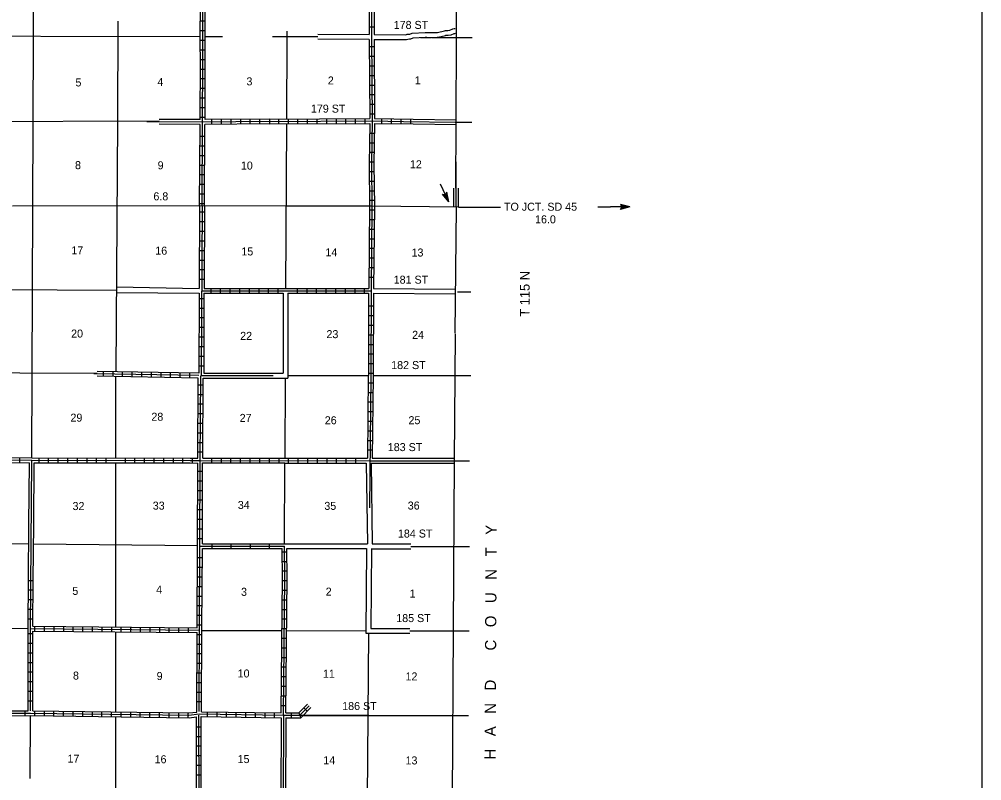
# Model space of a CAD drawing. Extents: x 1225394 to 1640443, y 15921640 to 16349879.
# Drawn here: x 1532328 to 1592476, y 16232407 to 16279986 of the extents above; entities that cross this region are included whole.
import ezdxf

# ---------------------------------------------------------------- set-up
doc = ezdxf.new("R2010")
doc.units = 0
for name, color, linetype in [('L10', 7, 'Continuous'), ('L11', 7, 'Continuous'), ('L13', 7, 'Continuous'), ('L14', 7, 'Continuous'), ('L2', 7, 'Continuous'), ('L23', 7, 'Continuous'), ('L28', 7, 'Continuous'), ('L3', 7, 'Continuous'), ('L30', 7, 'Continuous'), ('L54', 7, 'Continuous'), ('L8', 7, 'Continuous'), ('L9', 7, 'Continuous')]:
    doc.layers.add(name, color=color, linetype=linetype)

msp = doc.modelspace()

# ---------------------------------------------------------------- linework, layer by layer
at = {"layer": 'L10'}
for points in [[(1532901, 16244964), (1532929, 16248413)], [(1533202, 16244965), (1533230, 16248414)], [(1548904, 16247214), (1554097, 16247214)], [(1549054, 16246913), (1554036, 16246908)]]:
    msp.add_lwpolyline(points, dxfattribs=at)
at = {"layer": 'L11'}
for points in [[(1556483, 16279021), (1556562, 16279045), (1556673, 16279055), (1556729, 16279062), (1556888, 16279124), (1557691, 16279167), (1557824, 16279162), (1557901, 16279152), (1558066, 16279151), (1558431, 16279160), (1558465, 16279164), (1558897, 16279270), (1558962, 16279281), (1559102, 16279285), (1559234, 16279310), (1559415, 16279378), (1559500, 16279401), (1559562, 16279408)], [(1556523, 16278720), (1556619, 16278749), (1556706, 16278756), (1556805, 16278769), (1556952, 16278827), (1557693, 16278867), (1557798, 16278863), (1557881, 16278852), (1558069, 16278851), (1558450, 16278861), (1558516, 16278867), (1558957, 16278976), (1558991, 16278981), (1559134, 16278986), (1559314, 16279019), (1559506, 16279092), (1559556, 16279105), (1559596, 16279110)], [(1550989, 16279049), (1554203, 16279033)], [(1554203, 16278723), (1550989, 16278731)], [(1554503, 16279031), (1556483, 16279021)], [(1554503, 16278730), (1556523, 16278720)], [(1543637, 16273714), (1541069, 16273726)], [(1556942, 16273743), (1559630, 16273704)], [(1543627, 16273413), (1541069, 16273425)], [(1556943, 16273446), (1559630, 16273403)], [(1559477, 16268244), (1559477, 16269427)], [(1559778, 16268244), (1559778, 16269430)], [(1538395, 16262916), (1543569, 16262864)], [(1538397, 16263268), (1543579, 16263159)], [(1548817, 16262864), (1548811, 16257869)], [(1549118, 16262864), (1549112, 16257571)], [(1554461, 16262864), (1559577, 16262820)], [(1554471, 16263159), (1559580, 16263121)], [(1543811, 16257552), (1549112, 16257571)], [(1543854, 16257869), (1548811, 16257869)], [(1532929, 16248413), (1532961, 16252277)], [(1533230, 16248414), (1533262, 16252277)], [(1554013, 16252251), (1554097, 16247214)], [(1554321, 16252251), (1554392, 16247203)], [(1554321, 16252251), (1559508, 16252251)], [(1554387, 16252552), (1559508, 16252552)], [(1554392, 16247203), (1556794, 16247203)], [(1554036, 16246914), (1553993, 16241628), (1556735, 16241624)], [(1554336, 16246911), (1554296, 16241928), (1556735, 16241924)], [(1554336, 16246907), (1556794, 16246905)], [(1548685, 16236347), (1548669, 16231379)], [(1548986, 16236347), (1548970, 16231368)]]:
    msp.add_lwpolyline(points, dxfattribs=at)
at = {"layer": 'L13'}
for p, q in [((1538352, 16257663), (1538352, 16252589)), ((1538352, 16252230), (1538352, 16242029)), ((1538352, 16241685), (1538352, 16236727)), ((1538352, 16236405), (1538352, 16220694)), ((1550094, 16236485), (1559419, 16236485))]:
    msp.add_line(p, q, dxfattribs=at)
for points in [[(1533236, 16289327), (1533093, 16252578)], [(1538479, 16279860), (1538463, 16273587)], [(1549070, 16278751), (1549070, 16279237)], [(1543643, 16278889), (1523679, 16278936)], [(1545036, 16278889), (1543954, 16278889)], [(1550989, 16278881), (1548162, 16278889)], [(1549044, 16273762), (1549070, 16278751)], [(1529028, 16273587), (1541069, 16273639)], [(1538463, 16273587), (1538363, 16257953)], [(1548986, 16263159), (1549044, 16273459)], [(1523547, 16263144), (1538395, 16263055)], [(1537198, 16257847), (1512972, 16257964)], [(1548954, 16257568), (1548917, 16252562)], [(1549113, 16257719), (1554135, 16257729)], [(1548904, 16247214), (1548920, 16252251)], [(1532877, 16247187), (1502206, 16247478)], [(1543468, 16247087), (1533220, 16247187)], [(1523220, 16241944), (1532877, 16241928)], [(1543738, 16241796), (1548727, 16241786)], [(1549017, 16241786), (1553995, 16241778)], [(1554143, 16241628), (1554060, 16231310)], [(1533004, 16236485), (1532988, 16232546)]]:
    msp.add_lwpolyline(points, dxfattribs=at)
at = {"layer": 'L2'}
for points in [[(1559645, 16278852), (1559688, 16293256)], [(1559629, 16273554), (1559645, 16278852)], [(1559612, 16269428), (1559631, 16273554)], [(1559628, 16268245), (1559554, 16260373)], [(1559567, 16260335), (1559508, 16252402)], [(1559508, 16252402), (1559387, 16231321)]]:
    msp.add_lwpolyline(points, dxfattribs=at)
at = {"layer": 'L23'}
msp.add_line((1592476, 16323869), (1592476, 15953403), dxfattribs=at)
at = {"layer": 'L28'}
for p, q in [((1559171, 16268577), (1558643, 16269680)), ((1559171, 16268577), (1558769, 16269047)), ((1558769, 16269047), (1558954, 16269020)), ((1559112, 16268656), (1558812, 16269031)), ((1559097, 16268714), (1558827, 16269031)), ((1559054, 16268777), (1558859, 16269031)), ((1559033, 16268830), (1558896, 16269020)), ((1558986, 16268930), (1558912, 16269020)), ((1558970, 16268952), (1558944, 16269010)), ((1559044, 16269179), (1558954, 16269020)), ((1558975, 16268989), (1558975, 16269020)), ((1559012, 16268920), (1558986, 16269031)), ((1559054, 16268820), (1558986, 16268962)), ((1559028, 16268862), (1558986, 16268962)), ((1559060, 16268846), (1558996, 16269052)), ((1559086, 16268772), (1559017, 16269078)), ((1559118, 16268703), (1559033, 16269110)), ((1559171, 16268577), (1559044, 16269179)), ((1559144, 16268645), (1559044, 16269131))]:
    msp.add_line(p, q, dxfattribs=at)
at = {"layer": 'L3'}
msp.add_lwpolyline([(1559778, 16268244), (1554371, 16268297), (1548996, 16268302), (1538447, 16268329), (1531905, 16268302)], dxfattribs=at)
at = {"layer": 'L54'}
for p, q in [((1557406, 16278852), (1557885, 16278852)), ((1558110, 16278852), (1560628, 16278852)), ((1559630, 16273554), (1560617, 16273554)), ((1559778, 16268244), (1560575, 16268244)), ((1560575, 16268244), (1562397, 16268244)), ((1568479, 16268260), (1569271, 16268260)), ((1570485, 16268260), (1569271, 16268260)), ((1570485, 16268260), (1569894, 16268413)), ((1569894, 16268413), (1569994, 16268260)), ((1570485, 16268260), (1569894, 16268102)), ((1569894, 16268102), (1569994, 16268260)), ((1570396, 16268244), (1569926, 16268128)), ((1570417, 16268270), (1569936, 16268387)), ((1570337, 16268255), (1569936, 16268144)), ((1570353, 16268270), (1569941, 16268371)), ((1570258, 16268244), (1569952, 16268181)), ((1570279, 16268270), (1569968, 16268344)), ((1570200, 16268255), (1569968, 16268202)), ((1570095, 16268244), (1569978, 16268218)), ((1570200, 16268281), (1569984, 16268313)), ((1570110, 16268270), (1570000, 16268286)), ((1570036, 16268270), (1570000, 16268281)), ((1570063, 16268244), (1570000, 16268244)), ((1570221, 16268260), (1570063, 16268260)), ((1570168, 16268260), (1570063, 16268260)), ((1559725, 16262964), (1560543, 16262964)), ((1554436, 16257737), (1560538, 16257737)), ((1559508, 16252402), (1560459, 16252402)), ((1556794, 16247045), (1560459, 16247045)), ((1556735, 16241770), (1560438, 16241770)), ((1559419, 16236485), (1560411, 16236485))]:
    msp.add_line(p, q, dxfattribs=at)
at = {"layer": 'L8'}
for p, q in [((1543653, 16279881), (1543954, 16279881)), ((1543643, 16279279), (1543943, 16279279)), ((1554511, 16279501), (1554210, 16279501)), ((1543643, 16278677), (1543943, 16278677)), ((1543643, 16278081), (1543943, 16278081)), ((1554503, 16278255), (1554202, 16278255)), ((1543653, 16277479), (1543954, 16277479)), ((1554508, 16277653), (1554213, 16277653)), ((1543653, 16276877), (1543954, 16276877)), ((1554508, 16277051), (1554213, 16277051)), ((1543643, 16276280), (1543943, 16276280)), ((1554519, 16276455), (1554218, 16276455)), ((1543643, 16275678), (1543943, 16275678)), ((1554519, 16275853), (1554218, 16275853)), ((1543643, 16275076), (1543943, 16275076)), ((1554530, 16275256), (1554229, 16275256)), ((1543637, 16274480), (1543938, 16274480)), ((1554530, 16274654), (1554229, 16274654)), ((1543637, 16273878), (1543938, 16273878)), ((1544345, 16273719), (1544345, 16273419)), ((1544947, 16273719), (1544947, 16273419)), ((1545543, 16273730), (1545543, 16273429)), ((1546145, 16273735), (1546145, 16273434)), ((1546742, 16273746), (1546742, 16273445)), ((1547344, 16273746), (1547344, 16273445)), ((1547980, 16273452), (1547980, 16273748)), ((1548544, 16273460), (1548544, 16273756)), ((1549144, 16273460), (1549144, 16273756)), ((1549744, 16273460), (1549744, 16273756)), ((1550343, 16273464), (1550343, 16273761)), ((1550946, 16273468), (1550946, 16273766)), ((1551546, 16273468), (1551546, 16273766)), ((1552146, 16273468), (1552146, 16273766)), ((1552745, 16273472), (1552745, 16273771)), ((1553345, 16273472), (1553345, 16273771)), ((1553944, 16273476), (1553944, 16273776)), ((1554535, 16274052), (1554234, 16274052)), ((1554984, 16273477), (1554984, 16273778)), ((1555586, 16273471), (1555586, 16273772)), ((1556187, 16273455), (1556187, 16273751)), ((1556789, 16273450), (1556789, 16273745)), ((1543627, 16272679), (1543928, 16272679)), ((1554519, 16272854), (1554218, 16272854)), ((1543627, 16272077), (1543928, 16272077)), ((1554508, 16272252), (1554213, 16272252)), ((1543621, 16271481), (1543917, 16271481)), ((1554503, 16271655), (1554202, 16271655)), ((1543621, 16270879), (1543917, 16270879)), ((1554487, 16271053), (1554186, 16271053)), ((1543611, 16270277), (1543912, 16270277)), ((1554493, 16270451), (1554192, 16270451)), ((1543611, 16269680), (1543912, 16269680)), ((1554503, 16269854), (1554202, 16269854)), ((1543611, 16269078), (1543912, 16269078)), ((1554508, 16269253), (1554213, 16269253)), ((1543600, 16268476), (1543901, 16268476)), ((1554508, 16268656), (1554213, 16268656)), ((1543901, 16267922), (1543600, 16267922)), ((1554519, 16268054), (1554218, 16268054)), ((1543896, 16267320), (1543595, 16267320)), ((1554508, 16267452), (1554213, 16267452)), ((1543896, 16266718), (1543595, 16266718)), ((1554503, 16266855), (1554202, 16266855)), ((1543896, 16266121), (1543595, 16266121)), ((1554503, 16266253), (1554202, 16266253)), ((1543885, 16265520), (1543584, 16265520)), ((1554493, 16265652), (1554192, 16265652)), ((1543885, 16264918), (1543584, 16264918)), ((1554487, 16265055), (1554186, 16265055)), ((1543885, 16264321), (1543584, 16264321)), ((1554487, 16264453), (1554186, 16264453)), ((1543880, 16263719), (1543579, 16263719)), ((1554477, 16263851), (1554176, 16263851)), ((1544313, 16262869), (1544313, 16263170)), ((1544910, 16262869), (1544910, 16263170)), ((1545512, 16262869), (1545512, 16263170)), ((1546113, 16262869), (1546113, 16263170)), ((1546710, 16262864), (1546710, 16263159)), ((1547312, 16262864), (1547312, 16263159)), ((1547909, 16262864), (1547909, 16263159)), ((1548511, 16262864), (1548511, 16263159)), ((1549709, 16262864), (1549709, 16263159)), ((1550311, 16262864), (1550311, 16263159)), ((1550913, 16262864), (1550913, 16263159)), ((1551509, 16262864), (1551509, 16263159)), ((1552111, 16262869), (1552111, 16263170)), ((1552713, 16262869), (1552713, 16263170)), ((1553310, 16262869), (1553310, 16263170)), ((1553912, 16262869), (1553912, 16263170)), ((1543880, 16262520), (1543579, 16262520)), ((1543870, 16261919), (1543569, 16261919)), ((1554461, 16262056), (1554160, 16262056)), ((1543870, 16261322), (1543569, 16261322)), ((1554461, 16261454), (1554160, 16261454)), ((1543870, 16260720), (1543569, 16260720)), ((1554461, 16260852), (1554160, 16260852)), ((1543859, 16260118), (1543563, 16260118)), ((1554450, 16260255), (1554155, 16260255)), ((1543859, 16259521), (1543563, 16259521)), ((1554450, 16259653), (1554155, 16259653)), ((1543859, 16258920), (1543563, 16258920)), ((1554450, 16259052), (1554155, 16259052)), ((1543854, 16258318), (1543553, 16258318)), ((1554445, 16258455), (1554144, 16258455)), ((1537587, 16257679), (1537587, 16257980)), ((1538188, 16257663), (1538188, 16257964)), ((1538785, 16257652), (1538785, 16257953)), ((1539387, 16257647), (1539387, 16257943)), ((1539989, 16257636), (1539989, 16257937)), ((1540585, 16257621), (1540585, 16257922)), ((1541187, 16257610), (1541187, 16257911)), ((1541784, 16257605), (1541784, 16257906)), ((1542386, 16257589), (1542386, 16257885)), ((1542988, 16257578), (1542988, 16257879)), ((1554445, 16257855), (1554144, 16257855)), ((1543822, 16257130), (1543521, 16257130)), ((1554435, 16257251), (1554134, 16257251)), ((1543811, 16256528), (1543511, 16256528)), ((1554435, 16256654), (1554134, 16256654)), ((1543811, 16255931), (1543511, 16255931)), ((1554429, 16256052), (1554128, 16256052)), ((1543811, 16255329), (1543511, 16255329)), ((1554419, 16255456), (1554118, 16255456)), ((1543801, 16254727), (1543505, 16254727)), ((1554419, 16254854), (1554118, 16254854)), ((1543801, 16254130), (1543505, 16254130)), ((1554413, 16254252), (1554112, 16254252)), ((1543801, 16253529), (1543505, 16253529)), ((1554403, 16253655), (1554102, 16253655)), ((1543796, 16252927), (1543495, 16252927)), ((1554392, 16253053), (1554097, 16253053)), ((1532359, 16252277), (1532359, 16252578)), ((1533563, 16252277), (1533563, 16252578)), ((1534160, 16252277), (1534160, 16252578)), ((1534762, 16252277), (1534762, 16252578)), ((1535364, 16252277), (1535364, 16252578)), ((1535960, 16252277), (1535960, 16252578)), ((1536562, 16252277), (1536562, 16252578)), ((1537159, 16252277), (1537159, 16252578)), ((1537761, 16252277), (1537761, 16252578)), ((1538959, 16252272), (1538959, 16252568)), ((1539561, 16252272), (1539561, 16252568)), ((1540163, 16252272), (1540163, 16252568)), ((1540760, 16252272), (1540760, 16252568)), ((1541362, 16252272), (1541362, 16252568)), ((1541964, 16252272), (1541964, 16252568)), ((1542560, 16252272), (1542560, 16252568)), ((1543162, 16252272), (1543162, 16252568)), ((1544361, 16252261), (1544361, 16252562)), ((1544962, 16252261), (1544962, 16252562)), ((1545559, 16252261), (1545559, 16252562)), ((1546161, 16252261), (1546161, 16252562)), ((1546763, 16252261), (1546763, 16252562)), ((1547360, 16252261), (1547360, 16252562)), ((1547961, 16252261), (1547961, 16252562)), ((1548563, 16252261), (1548563, 16252562)), ((1549160, 16252251), (1549160, 16252552)), ((1549762, 16252251), (1549762, 16252552)), ((1550358, 16252251), (1550358, 16252552)), ((1550960, 16252251), (1550960, 16252552)), ((1551562, 16252251), (1551562, 16252552)), ((1552159, 16252251), (1552159, 16252552)), ((1552761, 16252251), (1552761, 16252552)), ((1553363, 16252251), (1553363, 16252552)), ((1543796, 16251728), (1543495, 16251728)), ((1543785, 16251126), (1543484, 16251126)), ((1543785, 16250530), (1543484, 16250530)), ((1543785, 16249928), (1543484, 16249928)), ((1543780, 16249331), (1543479, 16249331)), ((1543780, 16248729), (1543479, 16248729)), ((1543780, 16248127), (1543479, 16248127)), ((1543769, 16247530), (1543468, 16247530)), ((1549054, 16246696), (1548753, 16246696)), ((1543759, 16246327), (1543463, 16246327)), ((1549060, 16246094), (1548759, 16246094)), ((1543759, 16245730), (1543463, 16245730)), ((1549070, 16245498), (1548769, 16245498)), ((1533202, 16244906), (1532901, 16244906)), ((1543753, 16245128), (1543452, 16245128)), ((1549070, 16244896), (1548769, 16244896)), ((1533194, 16244310), (1532893, 16244310)), ((1543753, 16244526), (1543452, 16244526)), ((1549060, 16244294), (1548759, 16244294)), ((1533192, 16243711), (1532891, 16243711)), ((1543753, 16243929), (1543452, 16243929)), ((1549060, 16243697), (1548759, 16243697)), ((1533188, 16243111), (1532887, 16243111)), ((1543743, 16243328), (1543442, 16243328)), ((1549054, 16243095), (1548753, 16243095)), ((1533182, 16242511), (1532881, 16242511)), ((1543743, 16242731), (1543442, 16242731)), ((1549044, 16242493), (1548743, 16242493)), ((1533305, 16241759), (1533305, 16242060)), ((1533901, 16241754), (1533901, 16242055)), ((1534503, 16241744), (1534503, 16242044)), ((1535105, 16241744), (1535105, 16242044)), ((1535702, 16241738), (1535702, 16242039)), ((1536304, 16241738), (1536304, 16242039)), ((1536905, 16241728), (1536905, 16242029)), ((1537502, 16241722), (1537502, 16242018)), ((1538104, 16241722), (1538104, 16242018)), ((1538701, 16241712), (1538701, 16242013)), ((1539302, 16241701), (1539302, 16242002)), ((1539904, 16241701), (1539904, 16242002)), ((1540501, 16241696), (1540501, 16241997)), ((1541103, 16241696), (1541103, 16241997)), ((1541705, 16241685), (1541705, 16241986)), ((1542301, 16241680), (1542301, 16241976)), ((1542903, 16241680), (1542903, 16241976)), ((1543738, 16242129), (1543437, 16242129)), ((1549044, 16241897), (1548743, 16241897)), ((1533178, 16241585), (1532877, 16241585)), ((1543738, 16241527), (1543437, 16241527)), ((1549039, 16241295), (1548738, 16241295)), ((1533178, 16240988), (1532877, 16240988)), ((1543738, 16240930), (1543437, 16240930)), ((1549028, 16240693), (1548727, 16240693)), ((1533178, 16240387), (1532877, 16240387)), ((1543727, 16240328), (1543426, 16240328)), ((1549028, 16240096), (1548727, 16240096)), ((1533178, 16239785), (1532877, 16239785)), ((1543727, 16239727), (1543426, 16239727)), ((1549017, 16239494), (1548722, 16239494)), ((1533178, 16239188), (1532877, 16239188)), ((1543727, 16239130), (1543426, 16239130)), ((1549017, 16238898), (1548722, 16238898)), ((1533178, 16238586), (1532877, 16238586)), ((1543727, 16238528), (1543426, 16238528)), ((1549012, 16238296), (1548711, 16238296)), ((1533178, 16237984), (1532877, 16237984)), ((1543722, 16237926), (1543421, 16237926)), ((1549002, 16237694), (1548701, 16237694)), ((1533178, 16237387), (1532877, 16237387)), ((1543722, 16237329), (1543421, 16237329)), ((1549002, 16237097), (1548701, 16237097)), ((1549796, 16236643), (1550337, 16237197)), ((1549911, 16236547), (1550445, 16237092)), ((1549926, 16236347), (1550552, 16236988)), ((1550117, 16236971), (1550330, 16236762)), ((1532697, 16236485), (1532697, 16236786)), ((1533294, 16236485), (1533294, 16236786)), ((1533896, 16236479), (1533896, 16236780)), ((1534493, 16236463), (1534493, 16236759)), ((1535094, 16236453), (1535094, 16236754)), ((1535696, 16236442), (1535696, 16236743)), ((1536293, 16236437), (1536293, 16236738)), ((1536895, 16236427), (1536895, 16236727)), ((1537497, 16236421), (1537497, 16236722)), ((1538093, 16236411), (1538093, 16236712)), ((1538695, 16236405), (1538695, 16236701)), ((1539297, 16236395), (1539297, 16236696)), ((1539894, 16236384), (1539894, 16236685)), ((1540496, 16236379), (1540496, 16236680)), ((1541092, 16236368), (1541092, 16236669)), ((1541694, 16236363), (1541694, 16236664)), ((1542296, 16236353), (1542296, 16236654)), ((1542893, 16236347), (1542893, 16236643)), ((1544086, 16236421), (1544097, 16236722)), ((1544688, 16236411), (1544688, 16236712)), ((1545285, 16236405), (1545285, 16236701)), ((1545886, 16236395), (1545886, 16236696)), ((1546488, 16236379), (1546488, 16236680)), ((1547085, 16236368), (1547085, 16236669)), ((1547687, 16236363), (1547687, 16236664)), ((1548284, 16236353), (1548284, 16236654)), ((1549337, 16236347), (1549337, 16236643)), ((1549796, 16236643), (1549926, 16236347)), ((1543701, 16235761), (1543405, 16235761)), ((1543701, 16235159), (1543405, 16235159)), ((1543701, 16234563), (1543405, 16234563)), ((1543701, 16233961), (1543405, 16233961)), ((1543711, 16233364), (1543410, 16233364)), ((1543711, 16232762), (1543410, 16232762))]:
    msp.add_line(p, q, dxfattribs=at)
for points in [[(1543753, 16268313), (1543785, 16273572), (1543801, 16277336), (1543796, 16278530), (1543822, 16284121), (1543827, 16289480)], [(1554229, 16286487), (1554203, 16279033)], [(1554530, 16286487), (1554503, 16279031)], [(1543637, 16273714), (1543653, 16277336), (1543643, 16278530), (1543669, 16283968)], [(1543938, 16273714), (1543954, 16277336), (1543943, 16278530), (1543969, 16283955)], [(1554203, 16278723), (1554229, 16273778)], [(1554350, 16278831), (1554387, 16273635), (1554334, 16270921), (1554371, 16268297), (1554318, 16263022), (1554292, 16257710), (1554213, 16249452)], [(1554503, 16278730), (1554530, 16273778)], [(1547946, 16273751), (1543938, 16273714)], [(1547946, 16273751), (1554229, 16273778)], [(1554530, 16273778), (1556942, 16273742)], [(1547946, 16273603), (1543769, 16273561), (1540295, 16273577)], [(1543600, 16268313), (1543627, 16273413)], [(1543901, 16268313), (1543928, 16273413)], [(1547946, 16273455), (1543928, 16273413)], [(1547946, 16273455), (1554229, 16273477)], [(1554229, 16273477), (1554186, 16270921), (1554218, 16268297), (1554171, 16263159)], [(1554387, 16273635), (1556346, 16273603)], [(1554530, 16273477), (1554487, 16270921), (1554519, 16268297), (1554471, 16263159)], [(1554530, 16273477), (1556943, 16273449)], [(1559630, 16268244), (1559630, 16271069)], [(1543600, 16268313), (1543579, 16263159)], [(1543753, 16268313), (1543701, 16257721)], [(1543901, 16268313), (1543880, 16263159)], [(1543569, 16262864), (1543553, 16257864)], [(1543711, 16263022), (1548996, 16263012), (1554318, 16263022)], [(1543870, 16262864), (1543854, 16257869)], [(1543870, 16262864), (1548817, 16262864)], [(1543880, 16263159), (1548996, 16263159), (1554171, 16263159)], [(1549118, 16262864), (1554160, 16262864)], [(1554160, 16262864), (1554144, 16257729)], [(1554461, 16262864), (1554445, 16257737)], [(1543553, 16257721), (1536985, 16257837)], [(1543511, 16257568), (1537197, 16257685)], [(1543553, 16257864), (1537198, 16257981)], [(1543495, 16252552), (1543511, 16257568)], [(1543569, 16236727), (1543584, 16241986), (1543621, 16247061), (1543643, 16252409), (1543669, 16257710)], [(1543796, 16252552), (1543811, 16257552)], [(1554135, 16257729), (1554086, 16252552)], [(1554436, 16257737), (1554387, 16252552)], [(1523363, 16252631), (1533109, 16252578), (1543009, 16252568), (1543495, 16252552)], [(1523363, 16252478), (1533109, 16252430), (1543009, 16252420), (1543643, 16252409), (1554244, 16252404)], [(1523363, 16252330), (1532961, 16252277)], [(1533262, 16252277), (1543009, 16252272), (1543484, 16252251)], [(1543437, 16241971), (1543468, 16247061), (1543484, 16252251)], [(1543769, 16247214), (1543785, 16252261)], [(1543785, 16252261), (1548920, 16252261)], [(1543796, 16252552), (1554086, 16252552)], [(1548920, 16252251), (1554013, 16252251)], [(1543722, 16236722), (1543738, 16241986), (1543769, 16246913)], [(1548695, 16236643), (1548769, 16245086), (1548753, 16246913)], [(1548843, 16236495), (1548917, 16245086), (1548901, 16247071)], [(1548996, 16236643), (1549070, 16245086), (1549054, 16246913)], [(1532877, 16242060), (1532901, 16244964)], [(1533178, 16242044), (1533202, 16244965)], [(1532877, 16236786), (1532877, 16242060)], [(1533030, 16236786), (1533030, 16241912), (1543569, 16241817)], [(1533188, 16242060), (1543437, 16241971)], [(1533178, 16236786), (1533178, 16241759), (1543437, 16241670)], [(1543421, 16236696), (1543437, 16241670)], [(1523093, 16236770), (1532877, 16236786)], [(1523093, 16236622), (1533030, 16236638), (1542935, 16236495), (1543579, 16236580), (1548843, 16236495), (1553046, 16236495), (1554176, 16236511)], [(1523093, 16236469), (1533030, 16236485), (1542946, 16236347), (1543405, 16236395)], [(1533178, 16236786), (1542930, 16236643), (1543421, 16236696)], [(1543394, 16209963), (1543468, 16220676), (1543505, 16225977), (1543563, 16231268), (1543553, 16236506)], [(1543405, 16231318), (1543405, 16236395)], [(1543701, 16236421), (1548685, 16236347)], [(1543701, 16231410), (1543701, 16236421)], [(1543722, 16236722), (1548695, 16236643)], [(1548996, 16236643), (1549796, 16236643)], [(1548986, 16236347), (1549926, 16236347)]]:
    msp.add_lwpolyline(points, dxfattribs=at)
at = {"layer": 'L9'}
for p, q in [((1544362, 16247213), (1544362, 16246914)), ((1545556, 16247213), (1545556, 16246914)), ((1546749, 16247213), (1546749, 16246914)), ((1547942, 16247213), (1547942, 16246914))]:
    msp.add_line(p, q, dxfattribs=at)
for points in [[(1554376, 16286487), (1554350, 16278831)], [(1547946, 16273603), (1554387, 16273635)], [(1556346, 16273603), (1559577, 16273556)], [(1543701, 16257721), (1548194, 16257721)], [(1533030, 16241912), (1533109, 16252430)], [(1554244, 16252404), (1559508, 16252404)], [(1543769, 16247214), (1548904, 16247214)], [(1543621, 16247061), (1548901, 16247071)], [(1543769, 16247064), (1548904, 16247064)], [(1543769, 16246913), (1548753, 16246913)], [(1548843, 16236495), (1548817, 16231226), (1548780, 16225877), (1548743, 16220676), (1548664, 16215312), (1548643, 16209889), (1548627, 16199413)]]:
    msp.add_lwpolyline(points, dxfattribs=at)

# ---------------------------------------------------------------- texts
at = {"layer": 'L14'}
for s, p in [('5', (1535839, 16275789)), ('4', (1540960, 16275821)), ('3', (1546525, 16275853)), ('2', (1551610, 16275911)), ('1', (1557043, 16275921)), ('8', (1535813, 16270620)), ('9', (1540976, 16270610)), ('10', (1546177, 16270594)), ('12', (1556742, 16270673)), ('17', (1535585, 16265298)), ('16', (1540828, 16265277)), ('15', (1546209, 16265229)), ('14', (1551462, 16265176)), ('13', (1556842, 16265161)), ('20', (1535570, 16260097)), ('22', (1546135, 16259954)), ('23', (1551525, 16260060)), ('24', (1556879, 16260018)), ('29', (1535527, 16254843)), ('28', (1540585, 16254901)), ('27', (1546103, 16254827)), ('26', (1551420, 16254680)), ('25', (1556652, 16254685)), ('32', (1535659, 16249320)), ('33', (1540670, 16249347)), ('34', (1545987, 16249389)), ('35', (1551393, 16249331)), ('36', (1556605, 16249352)), ('5', (1535644, 16244019)), ('4', (1540886, 16244104)), ('3', (1546187, 16243961)), ('2', (1551478, 16243972)), ('1', (1556726, 16243856)), ('10', (1545976, 16238861)), ('8', (1535686, 16238729)), ('9', (1540913, 16238702)), ('11', (1551304, 16238845)), ('12', (1556467, 16238676)), ('17', (1535343, 16233538)), ('16', (1540786, 16233501)), ('15', (1545971, 16233512)), ('14', (1551330, 16233443)), ('13', (1556467, 16233427))]:
    msp.add_text(s, height=500, rotation=0.00001, dxfattribs=at).set_placement(p)
at = {"layer": 'L28'}
msp.add_text('6.8', height=500, rotation=0.00001, dxfattribs=at).set_placement((1540712, 16268672))
at = {"layer": 'L30'}
for s, p in [('178 ST', (1555728, 16279383)), ('179 ST', (1550554, 16274152)), ('181 ST', (1555728, 16263464)), ('182 ST', (1555570, 16258128)), ('183 ST', (1555359, 16253003)), ('184 ST', (1555992, 16247603)), ('185 ST', (1555887, 16242320)), ('186 ST', (1552508, 16236825))]:
    msp.add_text(s, height=500, rotation=0.00001, dxfattribs=at).set_placement(p)
at = {"layer": 'L54'}
for s, height, rotation, p in [('TO JCT. SD 45', 499.96, 0.00001, (1562618, 16268022)), ('16.0', 500, 0.00001, (1564561, 16267236)), ('T 115 N', 600, 89.73798, (1564213, 16261401)), ('H   A   N   D       C   O   U   N   T   Y', 699.98, 89.73798, (1562101, 16233728))]:
    msp.add_text(s, height=height, rotation=rotation, dxfattribs=at).set_placement(p)

doc.saveas('drawing.dxf')
